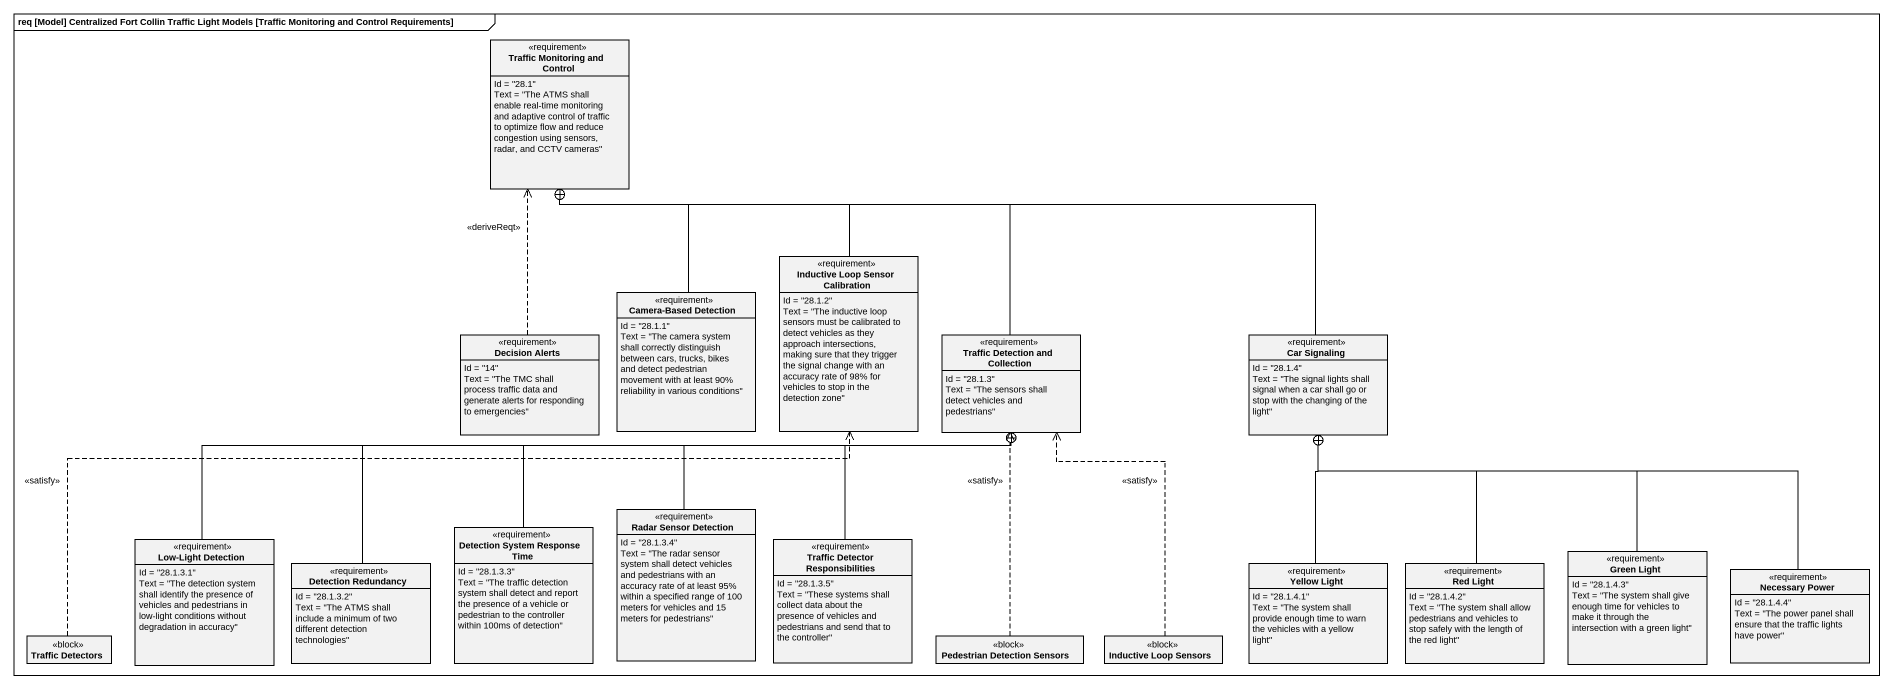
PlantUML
@startuml
mainframe req [Model] Centralized Fort Collin Traffic Light Models [Traffic Monitoring and Control Requirements]
hide circle
hide empty members
class "Traffic Monitoring and Control" as Traffic_Monitoring_and <<requirement>> {
  Id = "28.1"
  Text = "The ATMS shall enable real-time monitoring and adaptive control of traffic to optimize flow and reduce congestion using sensors, radar, and CCTV cameras"
}
class "Inductive Loop Sensor Calibration" as Inductive_Loop_Sensor <<requirement>> {
  Id = "28.1.2"
  Text = "The inductive loop sensors must be calibrated to detect vehicles as they approach intersections, making sure that they trigger the signal change with an accuracy rate of 98% for vehicles to stop in the detection zone"
}
class "Camera-Based Detection" as Camera_Based_Detection <<requirement>> {
  Id = "28.1.1"
  Text = "The camera system shall correctly distinguish between cars, trucks, bikes and detect pedestrian movement with at least 90% reliability in various conditions"
}
class "Decision Alerts" as Decision_Alerts <<requirement>> {
  Id = "14"
  Text = "The TMC shall process traffic data and generate alerts for responding to emergencies"
}
class "Traffic Detection and Collection" as Traffic_Detection_and <<requirement>> {
  Id = "28.1.3"
  Text = "The sensors shall detect vehicles and pedestrians"
}
class "Car Signaling" as Car_Signaling <<requirement>> {
  Id = "28.1.4"
  Text = "The signal lights shall signal when a car shall go or stop with the changing of the light"
}
class "Radar Sensor Detection" as Radar_Sensor_Detection <<requirement>> {
  Id = "28.1.3.4"
  Text = "The radar sensor system shall detect vehicles and pedestrians with an accuracy rate of at least 95% within a specified range of 100 meters for vehicles and 15 meters for pedestrians"
}
class "Low-Light Detection" as Low_Light_Detection <<requirement>> {
  Id = "28.1.3.1"
  Text = "The detection system shall identify the presence of vehicles and pedestrians in low-light conditions without degradation in accuracy"
}
class "Detection System Response Time" as Detection_System_Response <<requirement>> {
  Id = "28.1.3.3"
  Text = "The traffic detection system shall detect and report the presence of a vehicle or pedestrian to the controller within 100ms of detection"
}
class "Traffic Detector Responsibilities" as Traffic_Detector <<requirement>> {
  Id = "28.1.3.5"
  Text = "These systems shall collect data about the presence of vehicles and pedestrians and send that to the controller"
}
class "Green Light" as Green_Light <<requirement>> {
  Id = "28.1.4.3"
  Text = "The system shall give enough time for vehicles to make it through the intersection with a green light"
}
class "Detection Redundancy" as Detection_Redundancy <<requirement>> {
  Id = "28.1.3.2"
  Text = "The ATMS shall include a minimum of two different detection technologies"
}
class "Yellow Light" as Yellow_Light <<requirement>> {
  Id = "28.1.4.1"
  Text = "The system shall provide enough time to warn the vehicles with a yellow light"
}
class "Red Light" as Red_Light <<requirement>> {
  Id = "28.1.4.2"
  Text = "The system shall allow pedestrians and vehicles to stop safely with the length of the red light"
}
class "Necessary Power" as Necessary_Power <<requirement>> {
  Id = "28.1.4.4"
  Text = "The power panel shall ensure that the traffic lights have power"
}
class "Traffic Detectors" as Traffic_Detectors <<block>>
class "Pedestrian Detection Sensors" as Pedestrian_Detection_Sensors <<block>>
class "Inductive Loop Sensors" as Inductive_Loop_Sensors <<block>>
Inductive_Loop_Sensor -up-+ Traffic_Monitoring_and
Camera_Based_Detection -up-+ Traffic_Monitoring_and
Decision_Alerts .up.> Traffic_Monitoring_and : <<deriveReqt>>
Traffic_Detection_and -left-+ Traffic_Monitoring_and
Car_Signaling -left-+ Traffic_Monitoring_and
Radar_Sensor_Detection -up-+ Traffic_Detection_and
Low_Light_Detection -right-+ Traffic_Detection_and
Detection_System_Response -right-+ Traffic_Detection_and
Traffic_Detector -up-+ Traffic_Detection_and
Green_Light -up-+ Car_Signaling
Detection_Redundancy -right-+ Traffic_Detection_and
Yellow_Light -up-+ Car_Signaling
Red_Light -up-+ Car_Signaling
Necessary_Power -left-+ Car_Signaling
Traffic_Detectors .right.> Inductive_Loop_Sensor : <<satisfy>>
Pedestrian_Detection_Sensors .up.> Traffic_Detection_and : <<satisfy>>
Inductive_Loop_Sensors .up.> Traffic_Detection_and : <<satisfy>>
@enduml
